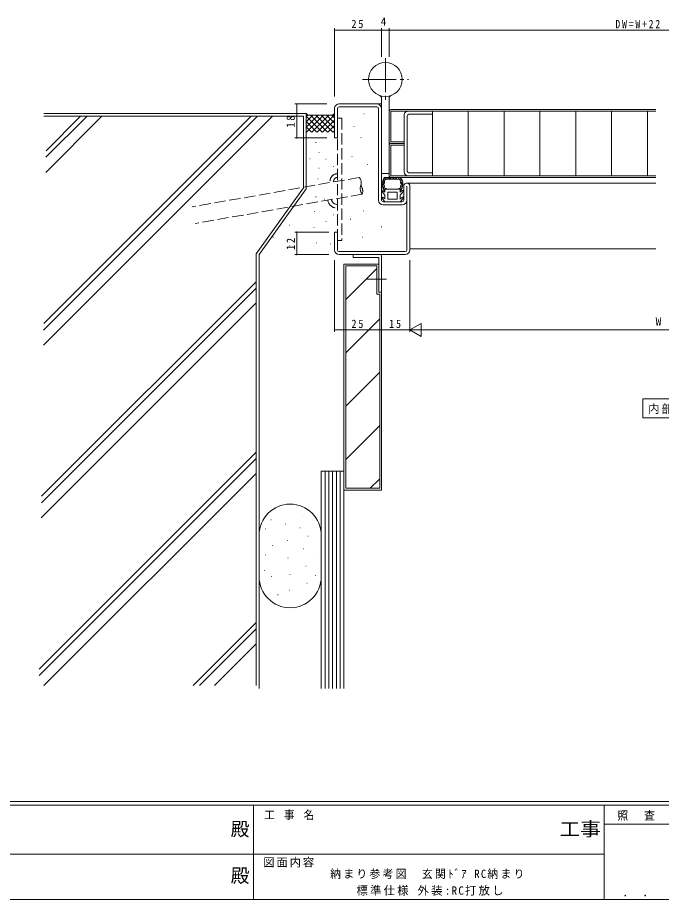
# Model space of a CAD drawing. Units: millimetres, scale not verified. Extents: x -594 to 539, y -420 to 386.
# Drawn here: x -165.1 to 176.4, y -420 to 48.2 of the extents above; entities that cross this region are included whole.
import ezdxf
from ezdxf.enums import TextEntityAlignment as Align

# ---------------------------------------------------------------- set-up
doc = ezdxf.new("R2010")
doc.units = ezdxf.units.MM
doc.header["$LTSCALE"] = 2
doc.linetypes.add('CHAIN2', pattern=[12, 9, -1, 1, -1])
doc.linetypes.add('DASHED3', pattern=[4, 3, -1])
for name, color, linetype, lineweight in [('0-1_YKK_ZWAK', 7, 'Continuous', 9), ('0-2_USER1', 3, 'Continuous', 9), ('0-3_YKK_11', 7, 'Continuous', 9), ('0-4_YKK_12', 2, 'Continuous', 9), ('0-5_YSS_K', 3, 'Continuous', 9), ('0-6_YKK_13', 4, 'Continuous', 9), ('0-7_YKK_D', 6, 'Continuous', 9)]:
    doc.layers.add(name, color=color, linetype=linetype, lineweight=lineweight)
doc.styles.add('ＭＳ ゴシック', font='')
doc.styles.get('ＭＳ ゴシック').set_extended_font_data('MS Gothic')

msp = doc.modelspace()

# ---------------------------------------------------------------- linework, layer by layer
at = {"layer": '0-1_YKK_ZWAK'}
for p, q in [((510, -368), (-590, -368)), ((456, -370), (-590, -370)), ((-40, -370), (-40, -420)), ((146, -370), (146, -420)), ((243.406, -379.999), (146, -379.999)), ((-222, -395.999), (-38, -395.999)), ((-38, -395.999), (146, -395.999)), ((-590, -420), (456, -420))]:
    msp.add_line(p, q, dxfattribs=at)
at = {"layer": '0-2_USER1'}
for p, q in [((166.546, -154.245), (182.865, -154.245)), ((166.546, -164.245), (166.546, -154.245)), ((182.865, -164.245), (166.546, -164.245))]:
    msp.add_line(p, q, dxfattribs=at)
at = {"layer": '0-3_YKK_11'}
for p, q in [((25.478, 2.345), (5.478, 2.345)), ((5.478, 0.745), (25.478, 0.745)), ((2.978, -0.155), (2.978, -15.655)), ((4.578, -15.655), (4.578, -0.155)), ((26.378, -0.155), (26.379, -48.755)), ((27.978, -48.755), (27.978, -0.155)), ((39.978, -3.555), (39.978, -33.755)), ((41.578, -33.255), (41.578, -4.055)), ((54.978, -1.555), (41.978, -1.555)), ((42.478, -3.155), (54.978, -3.155)), ((54.978, -3.155), (54.978, -1.555)), ((2.978, -15.655), (4.578, -15.655)), ((41.978, -35.755), (54.978, -35.755)), ((54.978, -34.155), (42.478, -34.155)), ((54.978, -35.755), (54.978, -34.155)), ((39.778, -41.255), (39.778, -48.755)), ((41.378, -41.255), (41.379, -75.155)), ((42.979, -75.155), (42.978, -41.255)), ((38.878, -49.655), (28.878, -49.655)), ((28.878, -51.255), (38.878, -51.255)), ((2.979, -65.655), (2.979, -75.155)), ((4.579, -65.655), (2.979, -65.655)), ((4.579, -75.155), (4.579, -65.655)), ((40.479, -76.055), (5.479, -76.055)), ((5.479, -77.655), (40.479, -77.655)), ((12.979, -77.655), (26.979, -77.655)), ((12.979, -79.155), (12.979, -77.655)), ((26.479, -79.155), (12.979, -79.155)), ((26.479, -97.655), (26.479, -79.155)), ((27.979, -78.655), (27.979, -97.655)), ((27.979, -97.655), (26.479, -97.655))]:
    msp.add_line(p, q, dxfattribs=at)
for centre, radius, start, end in [((5.478, -0.155), 2.5, 90.00024, 180.00029), ((5.478, -0.155), 0.9, 90.00024, 180.00029), ((25.478, -0.155), 2.5, 0.00026, 90.00024), ((25.478, -0.155), 0.9, 0.00026, 90.00024), ((41.978, -3.555), 2, 89.99997, 180.00002), ((42.478, -4.055), 0.9, 89.99997, 180.00002), ((41.978, -33.755), 2, 180.00002, 270), ((42.478, -33.255), 0.9, 180.00002, 270), ((41.378, -41.255), 1.6, 0.00026, 180.00029), ((28.878, -48.755), 2.5, 180.00029, 270.00026), ((28.878, -48.755), 0.9, 180.00029, 270.00026), ((38.878, -48.755), 2.5, 270.00026, 0.00026), ((38.878, -48.755), 0.9, 270.00026, 0.00026), ((5.479, -75.155), 2.5, 180.00029, 270.00026), ((5.479, -75.155), 0.9, 180.00029, 270.00026), ((26.979, -78.655), 1, 0, 89.99997), ((40.479, -75.155), 2.5, 270.00026, 0.00026), ((40.479, -75.155), 0.9, 270.00026, 0.00026)]:
    msp.add_arc(centre, radius, start, end, dxfattribs=at)
at = {"layer": '0-4_YKK_12'}
for p, q in [((25.478, 2.345), (27.978, 2.345)), ((31.978, -34.655), (31.978, -35.655)), ((157.442, -36.655), (173.478, -36.655)), ((159.978, -39.655), (41.378, -39.655)), ((173.478, -39.655), (157.442, -39.655)), ((42.978, -74.655), (173.478, -74.655))]:
    msp.add_line(p, q, dxfattribs=at)
at = {"layer": '0-5_YSS_K'}
for p, q in [((-151.4, -125.707), (-29.848, -4.155)), ((-151.293, -117.68), (-37.768, -4.155)), ((-12.021, -2.655), (-151.247, -2.655)), ((-151.247, -4.155), (-13.521, -4.155)), ((-151.246, -114.24), (-41.162, -4.155)), ((-150.167, -33.965), (-120.358, -4.155)), ((-150.059, -25.937), (-128.278, -4.155)), ((-150.013, -22.497), (-131.672, -4.155)), ((-149.767, -4.155), (-13.521, -4.155)), ((-13.521, -4.155), (-13.521, -42.175)), ((-13.521, -4.155), (-13.521, -41.728)), ((-12.021, -2.655), (-11.021, -3.655)), ((-12.021, -2.655), (-12.021, -42.655)), ((-12.021, -4.371), (-11.163, -3.513)), ((-12.021, -7.2), (-8.477, -3.655)), ((-12.021, -10.028), (-5.649, -3.655)), ((-12.021, -4.17), (-3.536, -12.655)), ((-11.82, -12.655), (-2.82, -3.655)), ((-11.021, -3.655), (1.979, -3.655)), ((-9.708, -3.655), (-0.708, -12.655)), ((-8.992, -12.655), (0.008, -3.655)), ((-6.879, -3.655), (2.121, -12.655)), ((-6.163, -12.655), (2.837, -3.655)), ((-4.051, -3.655), (2.979, -10.685)), ((-1.222, -3.655), (2.979, -7.856)), ((1.606, -3.655), (2.979, -5.028)), ((2.979, -2.655), (1.979, -3.655)), ((18.544, -2.849), (18.744, -2.849)), ((-12.021, -6.998), (-6.365, -12.655)), ((-3.335, -12.655), (2.979, -6.342)), ((-0.507, -12.655), (2.979, -9.17)), ((-12.021, -9.827), (-9.193, -12.655)), ((2.322, -12.655), (2.979, -11.999)), ((13.319, -9.622), (13.519, -9.622)), ((-12.021, -14.155), (-12.021, -26.155)), ((-7, -18.136), (-6.799, -18.136)), ((16.996, -15.427), (17.196, -15.427)), ((-5.258, -23.361), (-5.058, -23.361)), ((-10.096, -26.844), (-9.896, -26.844)), ((-1.581, -27.038), (-1.381, -27.038)), ((12.158, -25.49), (12.358, -25.49)), ((-5.258, -31.682), (-5.058, -31.682)), ((2.289, -30.908), (2.489, -30.908)), ((20.286, -29.747), (20.486, -29.747)), ((-5.838, -37.488), (-5.638, -37.488)), ((-38.521, -77.175), (-13.521, -42.175)), ((-12.021, -42.655), (-37.021, -77.655)), ((-7, -46.97), (-6.799, -46.97)), ((-2.355, -48.131), (-2.155, -48.131)), ((-7.58, -54.71), (-7.38, -54.71)), ((18.351, -54.323), (18.551, -54.323)), ((-1.581, -60.129), (-1.381, -60.129)), ((2.289, -56.452), (2.489, -56.452)), ((11.384, -58.774), (11.584, -58.774)), ((-20.932, -62.064), (-20.732, -62.064)), ((-7.967, -63.225), (-7.767, -63.225)), ((27.833, -62.838), (28.033, -62.838)), ((-29.64, -68.45), (-29.44, -68.45)), ((17.77, -68.45), (17.97, -68.45)), ((-20.932, -72.9), (-20.732, -72.9)), ((-6.806, -71.352), (-6.606, -71.352)), ((0.935, -71.933), (1.135, -71.933)), ((-38.521, -77.175), (-38.521, -306.5)), ((-37.021, -77.655), (-37.021, -308)), ((7.979, -192.655), (7.979, -82.659)), ((7.979, -82.659), (26.479, -82.659)), ((25.479, -98.659), (25.479, -83.659)), ((26.479, -97.655), (26.479, -82.659)), ((25.479, -85.022), (8.979, -101.522)), ((-152.479, -205.982), (-38.521, -92.024)), ((-152.526, -209.423), (-38.521, -95.418)), ((26.479, -97.655), (27.979, -97.655)), ((27.979, -97.655), (27.979, -202.659)), ((26.979, -98.659), (25.479, -98.659)), ((26.979, -98.659), (26.979, -201.659)), ((-152.634, -217.45), (-38.521, -103.338)), ((26.979, -111.806), (8.979, -129.806)), ((26.979, -140.09), (8.979, -158.09)), ((26.979, -168.374), (8.979, -186.374)), ((-153.712, -297.725), (-38.521, -182.534)), ((-153.759, -301.165), (-38.521, -185.928)), ((-151.174, -306.5), (-38.521, -193.848)), ((-4.021, -192.655), (-4.021, -308)), ((7.979, -192.655), (-4.021, -192.655)), ((-2.021, -192.655), (-2.021, -308)), ((-0.021, -192.655), (-0.021, -308)), ((1.979, -192.655), (1.979, -308)), ((3.979, -192.655), (3.979, -308)), ((5.979, -192.655), (5.979, -308)), ((7.979, -200.659), (7.979, -192.659)), ((7.979, -193.655), (7.979, -308)), ((26.979, -196.659), (21.979, -201.659)), ((27.979, -202.659), (7.979, -202.659)), ((8.979, -201.659), (26.979, -201.659)), ((-30.66, -218.484), (-30.86, -218.484)), ((-13.86, -216.579), (-13.76, -216.579)), ((-13.86, -216.579), (-13.76, -216.579)), ((-33.475, -223.234), (-33.675, -223.234)), ((-22.92, -220.771), (-23.12, -220.771)), ((-15.345, -222.761), (-15.245, -222.761)), ((-37.021, -248.659), (-37.021, -226.659)), ((-21.864, -229.391), (-22.064, -229.391)), ((-11.138, -227.212), (-11.038, -227.212)), ((-4.021, -226.659), (-4.021, -248.659)), ((-29.957, -232.03), (-30.157, -232.03)), ((-13.365, -233.889), (-13.265, -233.889)), ((-33.651, -237.132), (-33.851, -237.132)), ((-7.673, -236.362), (-7.573, -236.362)), ((-21.512, -238.891), (-21.712, -238.891)), ((-12.128, -243.038), (-12.028, -243.038)), ((-34.179, -245.4), (-34.379, -245.4)), ((-20.457, -247.511), (-20.657, -247.511)), ((-7.179, -247.984), (-7.078, -247.984)), ((-30.308, -248.567), (-30.508, -248.567)), ((-11.633, -252.188), (-11.533, -252.188)), ((-20.633, -255.779), (-20.833, -255.779)), ((-26.966, -258.242), (-27.166, -258.242)), ((-71.978, -306.5), (-38.521, -273.044)), ((-68.584, -306.5), (-38.521, -276.438)), ((-60.664, -306.5), (-38.521, -284.357))]:
    msp.add_line(p, q, dxfattribs=at)
at = {"layer": '0-5_YSS_K', "linetype": 'DASHED3'}
for p, q in [((16.142, -36.652), (-72.488, -52.28)), ((17.705, -45.516), (-70.926, -61.144))]:
    msp.add_line(p, q, dxfattribs=at)
at = {"layer": '0-5_YSS_K'}
msp.add_lwpolyline([(8.979, -201.659), (8.979, -83.659), (25.479, -83.659)], dxfattribs=at)
at = {"layer": '0-5_YSS_K', "linetype": 'DASHED3'}
for centre, radius, start, end in [((4.579, -38.691), 3.979, 90, 189.99992), ((4.579, -38.691), 2.024, 90, 189.99992), ((12.695, -39.545), 4.5, 340.00002, 39.99997), ((21.152, -42.623), 4.5, 159.99997, 220.00002), ((13.476, -43.977), 4.5, 339.99997, 40.00002), ((4.579, -47.83), 5.213, 189.99992, 270), ((4.579, -47.83), 3.217, 189.99992, 270)]:
    msp.add_arc(centre, radius, start, end, dxfattribs=at)
at = {"layer": '0-5_YSS_K'}
for centre, start, end in [((-20.521, -226.659), 0, 180), ((-20.521, -248.659), 180, 0)]:
    msp.add_arc(centre, 16.5, start, end, dxfattribs=at)
at = {"layer": '0-6_YKK_13', "linetype": 'CHAIN2'}
for p, q in [((29.979, 26.59), (29.979, 3.386)), ((17.802, 15.345), (42.275, 15.345)), ((30.57, -90.655), (20.264, -90.655))]:
    msp.add_line(p, q, dxfattribs=at)
at = {"layer": '0-6_YKK_13'}
for p, q in [((27.978, 5.098), (27.978, -0.155)), ((31.978, 5.098), (31.978, -34.655)), ((31.978, -1.555), (31.978, -17.755)), ((32.878, -1.555), (173.431, -1.555)), ((32.878, -1.555), (32.878, -17.755)), ((173.478, -0.655), (32.978, -0.655)), ((54.978, -1.555), (54.978, -35.755)), ((73.978, -1.555), (73.978, -35.755)), ((92.978, -1.555), (92.978, -35.755)), ((111.978, -1.555), (111.978, -35.755)), ((130.978, -1.555), (130.978, -35.755)), ((149.978, -1.555), (149.978, -35.755)), ((168.978, -1.555), (168.978, -35.755)), ((39.978, -17.755), (32.878, -17.755)), ((39.978, -18.655), (32.978, -18.655)), ((32.978, -18.655), (39.978, -18.655)), ((39.978, -18.655), (39.978, -19.555)), ((31.978, -19.555), (31.978, -35.755)), ((32.878, -19.555), (32.878, -35.755)), ((32.878, -19.555), (39.978, -19.555)), ((27.978, -34.655), (31.978, -34.655)), ((38.026, -36.655), (29.54, -36.655)), ((29.55, -37.44), (29.75, -37.44)), ((29.801, -36.808), (30.001, -36.808)), ((29.896, -37.357), (30.096, -37.357)), ((30.576, -37.153), (30.776, -37.153)), ((30.862, -37.439), (31.062, -37.439)), ((31.309, -36.956), (31.509, -36.956)), ((31.577, -37.224), (31.777, -37.224)), ((32.024, -37.242), (32.224, -37.242)), ((32.381, -37.01), (32.581, -37.01)), ((32.649, -37.153), (32.85, -37.153)), ((173.431, -35.755), (32.878, -35.755)), ((33.311, -37.385), (33.511, -37.385)), ((33.65, -36.974), (33.85, -36.974)), ((34.097, -37.385), (34.297, -37.385)), ((34.383, -37.046), (34.583, -37.046)), ((34.776, -37.332), (34.976, -37.332)), ((34.787, -36.655), (159.978, -36.655)), ((35.205, -37.189), (35.405, -37.189)), ((35.795, -37.135), (35.995, -37.135)), ((36.707, -37.063), (36.906, -37.063)), ((37.387, -36.689), (37.587, -36.689)), ((37.511, -37.349), (37.711, -37.349)), ((37.697, -37.452), (37.897, -37.452)), ((37.817, -36.951), (38.017, -36.951)), ((28.5, -41.043), (28.7, -41.043)), ((28.691, -40.411), (28.891, -40.411)), ((28.703, -39.647), (28.903, -39.647)), ((28.834, -39.253), (29.034, -39.253)), ((28.87, -40.434), (29.07, -40.434)), ((28.906, -39.838), (29.106, -39.838)), ((29.001, -38.657), (29.201, -38.657)), ((29.032, -41.458), (29.232, -41.458)), ((29.037, -41.126), (29.237, -41.126)), ((29.079, -41.88), (29.279, -41.88)), ((29.507, -39.476), (29.089, -40.105)), ((29.089, -40.105), (29.181, -40.405)), ((29.109, -39.385), (29.309, -39.385)), ((29.181, -40.405), (29.428, -40.723)), ((29.216, -38.18), (29.416, -38.18)), ((29.24, -38.884), (29.44, -38.884)), ((29.264, -40.959), (29.464, -40.959)), ((29.276, -38.645), (29.476, -38.645)), ((29.428, -40.723), (29.579, -41.076)), ((29.671, -38.143), (29.435, -38.371)), ((29.435, -38.371), (29.46, -38.707)), ((29.522, -41.461), (29.436, -41.827)), ((29.436, -41.827), (29.523, -42.125)), ((29.46, -38.707), (29.565, -39.101)), ((29.565, -39.101), (29.507, -39.476)), ((29.579, -41.076), (29.522, -41.461)), ((29.523, -42.125), (29.814, -42.353)), ((30.025, -37.942), (29.671, -38.143)), ((29.741, -37.738), (29.941, -37.738)), ((30.264, -37.655), (30.025, -37.942)), ((30.264, -37.655), (37.302, -37.655)), ((35.867, -37.528), (36.067, -37.528)), ((37.541, -37.942), (37.302, -37.655)), ((37.895, -38.143), (37.541, -37.942)), ((37.578, -37.798), (37.778, -37.798)), ((37.752, -42.353), (38.043, -42.125)), ((38.131, -38.371), (37.895, -38.143)), ((37.984, -38.037), (38.184, -38.037)), ((37.987, -41.076), (38.138, -40.723)), ((38.044, -41.461), (37.987, -41.076)), ((38.001, -39.101), (38.106, -38.707)), ((38.059, -39.476), (38.001, -39.101)), ((38.043, -42.125), (38.13, -41.827)), ((38.13, -41.827), (38.044, -41.461)), ((38.477, -40.105), (38.059, -39.476)), ((38.106, -38.707), (38.131, -38.371)), ((38.115, -37.56), (38.315, -37.56)), ((38.138, -40.723), (38.385, -40.405)), ((38.175, -38.955), (38.375, -38.955)), ((38.342, -41.031), (38.542, -41.031)), ((38.385, -40.405), (38.477, -40.105)), ((38.389, -38.573), (38.589, -38.573)), ((38.486, -42.115), (38.686, -42.115)), ((38.545, -41.552), (38.745, -41.552)), ((38.592, -39.289), (38.792, -39.289)), ((38.616, -39.707), (38.816, -39.707)), ((38.747, -40.53), (38.947, -40.53)), ((38.902, -41.138), (39.102, -41.138)), ((38.914, -39.85), (39.114, -39.85)), ((38.95, -40.387), (39.15, -40.387)), ((29.783, -46.055), (28.039, -43.976)), ((29.783, -44.436), (28.435, -43.534)), ((29.138, -42.267), (29.337, -42.267)), ((29.466, -42.889), (29.666, -42.889)), ((29.783, -44.436), (29.783, -42.955)), ((29.783, -42.955), (33.783, -42.955)), ((29.783, -48.036), (29.783, -46.055)), ((29.814, -42.353), (30.208, -42.544)), ((31.283, -48.155), (31.283, -44.455)), ((31.283, -44.455), (33.783, -44.455)), ((36.283, -44.455), (33.783, -44.455)), ((36.283, -48.155), (36.283, -44.455)), ((37.358, -42.544), (37.752, -42.353)), ((37.705, -44.527), (39.152, -43.56)), ((37.712, -42.619), (37.912, -42.619)), ((37.783, -46.055), (37.865, -46.008)), ((37.783, -48.121), (37.783, -46.055)), ((37.865, -46.008), (39.548, -44.002)), ((38.005, -42.291), (38.205, -42.291)), ((38.064, -42.995), (38.264, -42.995)), ((29.783, -49.655), (28.039, -47.576)), ((29.783, -48.036), (28.435, -47.134)), ((33.878, -49.655), (29.783, -49.655)), ((33.783, -48.155), (31.283, -48.155)), ((33.783, -48.155), (36.283, -48.155)), ((37.705, -48.127), (39.152, -47.16)), ((37.865, -49.607), (39.548, -47.602))]:
    msp.add_line(p, q, dxfattribs=at)
at = {"layer": '0-6_YKK_13', "linetype": 'DASHED3'}
for p, q in [((4.579, -5.155), (6.879, -5.155)), ((4.579, -70.155), (4.579, -5.155)), ((6.879, -5.155), (6.879, -70.155)), ((6.879, -70.155), (4.579, -70.155))]:
    msp.add_line(p, q, dxfattribs=at)
at = {"layer": '0-6_YKK_13'}
for points in [[(37.783, -44.521), (37.783, -42.955), (33.783, -42.955)], [(33.878, -49.655), (37.783, -49.655), (37.865, -49.607)]]:
    msp.add_lwpolyline(points, dxfattribs=at)
msp.add_circle((29.979, 15.345), 9, dxfattribs=at)
for centre, radius, start, end in [((25.978, 5.098), 2, 0, 68.67654), ((33.978, 5.098), 2, 111.32385, 180), ((32.978, -1.655), 1, 90, 180), ((32.978, -17.655), 1, 180, 270), ((32.978, -19.655), 1, 90, 180), ((33.783, -40.155), 5.5, 140.48035, 223.34175), ((32.978, -35.655), 1, 180, 270), ((33.783, -40.155), 5.5, 316.65823, 39.51962), ((28.269, -43.784), 0.3, 56.21114, 220.00243), ((33.783, -40.155), 4.3, 213.74989, 220.62927), ((33.783, -40.155), 4.3, 319.3705, 326.24989), ((39.319, -43.809), 0.3, 319.99756, 123.78885), ((28.269, -47.384), 0.3, 56.21114, 220.00243), ((39.319, -47.409), 0.3, 319.99756, 123.78885)]:
    msp.add_arc(centre, radius, start, end, dxfattribs=at)
at = {"layer": '0-7_YKK_D'}
for p, q in [((2.978, 6.345), (2.978, 42.59)), ((27.978, 27.345), (27.978, 42.59)), ((31.978, 27.345), (31.978, 42.59)), ((2.978, 41.59), (27.978, 41.59)), ((31.978, 41.59), (27.978, 41.59)), ((317.979, 41.59), (31.978, 41.59)), ((-1.022, 2.345), (-18.022, 2.345)), ((-17.022, 2.345), (-17.022, -15.655)), ((-1.022, -15.655), (-18.022, -15.655)), ((-0.021, -65.655), (-18.022, -65.655)), ((-17.022, -65.655), (-17.022, -77.655)), ((-0.021, -77.655), (-18.022, -77.655)), ((2.979, -80.655), (2.979, -118.656)), ((27.979, -80.655), (27.979, -118.655)), ((27.979, -80.655), (27.979, -118.656)), ((42.979, -80.655), (42.979, -118.655)), ((42.979, -80.655), (42.979, -118.655)), ((42.979, -117.655), (49.041, -114.155)), ((49.041, -121.155), (49.041, -114.155)), ((2.979, -117.656), (27.979, -117.656)), ((42.979, -117.655), (27.979, -117.655)), ((42.979, -117.655), (55.103, -117.655)), ((42.979, -117.655), (49.041, -121.155)), ((49.979, -117.655), (299.979, -117.654))]:
    msp.add_line(p, q, dxfattribs=at)
for centre, start, end in [((2.978, 41.59), 0, 180), ((2.978, 41.59), 180, 0), ((27.978, 41.59), 0, 180), ((27.978, 41.59), 180, 0), ((31.978, 41.59), 0, 180), ((31.978, 41.59), 180, 0), ((-17.022, 2.345), 90, 270), ((-17.022, 2.345), 270, 90), ((-17.022, -15.655), 90, 270), ((-17.022, -15.655), 270, 90), ((-17.022, -65.655), 90, 270), ((-17.022, -65.655), 270, 90), ((-17.022, -77.655), 90, 270), ((-17.022, -77.655), 270, 90), ((2.979, -117.656), 0, 180), ((2.979, -117.656), 180, 0), ((27.979, -117.655), 0, 180), ((27.979, -117.656), 0, 180), ((27.979, -117.655), 180, 0), ((27.979, -117.656), 180, 0)]:
    msp.add_arc(centre, 0.106, start, end, dxfattribs=at)

# ---------------------------------------------------------------- texts
at = {"layer": '0-1_YKK_ZWAK', "color": 3, "style": 'ＭＳ ゴシック'}
for p in [(-52.117, -388.509), (-52.117, -413.254)]:
    msp.add_text('殿', height=7.331, dxfattribs=at).set_placement(p, align=Align.BOTTOM_LEFT)
at = {"layer": '0-1_YKK_ZWAK', "color": 3, "style": 'ＭＳ ゴシック', "width": 1.1}
msp.add_text('工事', height=7.331, dxfattribs=at).set_placement((122.331, -388.509), align=Align.BOTTOM_LEFT)
at = {"layer": '0-1_YKK_ZWAK', "char_height": 4.399, "attachment_point": 7, "style": 'ＭＳ ゴシック'}
for s, insert in [('\\T1.22;\\W0.95;工\\~事\\~名', (-34.268, -377.904)), ('\\T1.24;\\W0.95;照\\~\\~査', (153.127, -378.257)), ('\\T1.17;図面内容', (-34.832, -403.069)), ('\\T1.24;\\W0.95;\\~．\\~．', (152.364, -418.494))]:
    msp.add_mtext(s, dxfattribs=dict(at, insert=insert))
at = {"layer": '0-2_USER1', "color": 7, "char_height": 4.399, "attachment_point": 7, "style": 'ＭＳ ゴシック'}
for s, insert in [('\\T1.17;内部', (169.425, -162.245)), ('\\T1.22;\\W0.95;納まり参考図\\~\\~玄関ﾄﾞｱ\\~RC納まり', (0.71, -409.213)), ('\\T1.2;標準仕様\\~外装:RC打放し', (14.682, -418.035))]:
    msp.add_mtext(s, dxfattribs=dict(at, insert=insert))
at = {"layer": '0-7_YKK_D', "color": 7, "style": 'ＭＳ ゴシック'}
for s, p in [('4', (27.528, 42.59)), ('W', (173.379, -116.655))]:
    msp.add_text(s, height=4.399, dxfattribs=at).set_placement(p, align=Align.BOTTOM_LEFT)
at = {"layer": '0-7_YKK_D', "color": 7, "char_height": 4.399, "attachment_point": 7, "style": 'ＭＳ ゴシック'}
for s, insert in [('\\T1.36;\\W0.9;25', (11.958, 42.59)), ('\\T1.39;\\W0.85;DW=W+22', (152.022, 42.59)), ('\\T1.36;\\W0.9;25', (11.959, -116.656)), ('\\T1.36;\\W0.9;15', (31.959, -116.655))]:
    msp.add_mtext(s, dxfattribs=dict(at, insert=insert))
at = {"layer": '0-7_YKK_D', "color": 7, "char_height": 4.399, "attachment_point": 7, "rotation": 90, "style": 'ＭＳ ゴシック'}
for s, insert in [('\\T1.36;\\W0.9;18', (-18.022, -10.175)), ('\\T1.36;\\W0.9;12', (-18.022, -75.175))]:
    msp.add_mtext(s, dxfattribs=dict(at, insert=insert))

doc.saveas('drawing.dxf')
